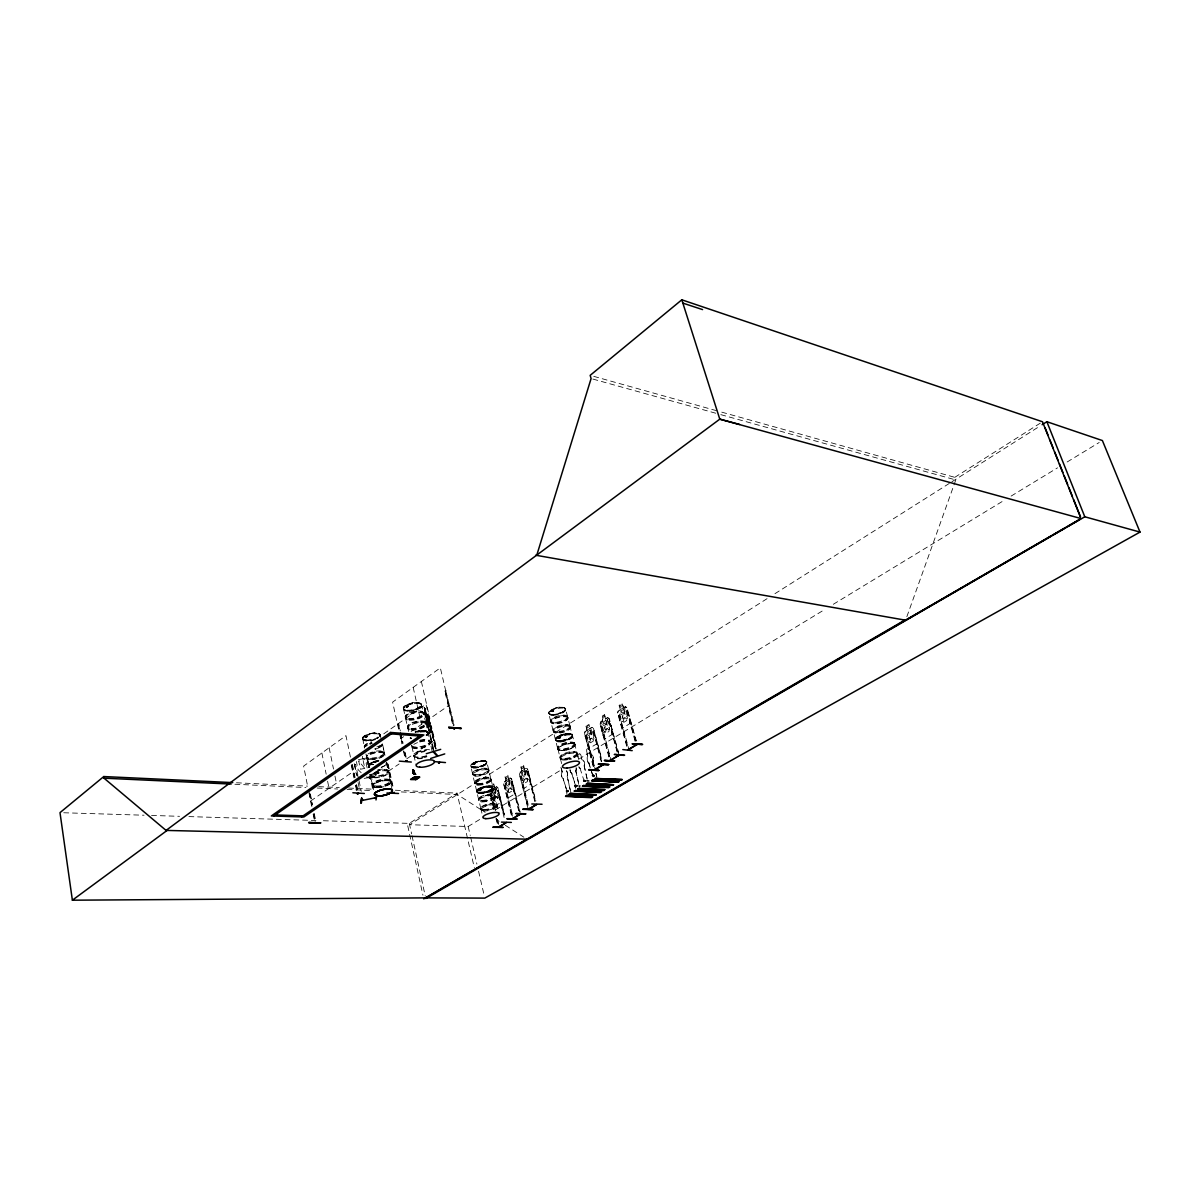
<?xml version="1.0" encoding="UTF-8"?>
<svg xmlns="http://www.w3.org/2000/svg" width="1200" height="1200" viewBox="0 0 1200 1200"><rect width="100%" height="100%" fill="white"/><g stroke="black" fill="none" stroke-linecap="round" stroke-linejoin="round"><path stroke-width="0.75" stroke-dasharray="5 3.75" d="M425.82 722.955L429.855 741.09M412.815 773.145L413.535 769.545L416.055 774.45M577.41 754.14L579.36 761.925M574.92 744.795L574.455 743.31M592.56 775.35L593.49 776.04L592.275 775.56M593.805 775.41L594.525 775.59M577.275 786.135C569.175 785.01 581.265 786.84 576.33 785.49M585.48 781.515L584.52 780.465M585.84 781.245L585.855 780.825M584.31 780.825C584.07 781.905 587.7 780.825 583.755 780.615M362.91 758.715L365.925 758.1L367.89 759.375L369.315 766.05M566.76 790.665L566.91 791.64L568.485 790.62M567.75 791.535C564.795 790.785 570.99 791.73 566.715 790.665M568.335 791.115L566.205 790.98L566.73 791.535M592.47 775.62C593.625 775.74 593.13 774.69 593.25 776.145M593.46 776.16L592.74 775.455L593.7 776.235M593.91 776.25L592.11 775.605L594.36 775.635M370.35 775.455A9.255 3.075 -12.4 0 0 380.79 775.995A9.255 3.075 -12.4 0 0 388.23 770.94L388.455 772.14M553.11 730.5L550.95 722.13M567.06 791.595L568.515 791.67M567.195 790.83L567.24 790.575M568.35 791.43L567.24 790.755L567.96 791.55M575.865 785.685L575.805 786.465L576.54 785.505M575.31 785.61L576.27 785.625L575.79 786.345M584.22 780.465L584.85 781.485M366.405 756.15L365.925 753.96M355.65 764.43L354.36 764.835L355.65 764.43L358.65 778.875M570.075 726.18L567.405 716.43M494.94 796.395A8.46 2.61 -13.6 0 1 481.59 800.94A8.46 2.61 -13.6 0 1 483.87 795.855A8.46 2.61 -13.6 0 1 494.94 796.395L496.965 804.33M491.07 779.7L495.105 795.81M478.635 799.53L475.005 783.975M480.795 808.65L478.665 798.96M577.185 785.94L575.775 785.91M584.16 780.6L584.115 781.41M584.43 781.02L584.7 781.065M584.445 781.47L585.75 780.6M592.905 775.38L593.1 775.245M412.695 773.4C411.495 766.635 415.395 770.715 415.875 774.78M472.545 773.76L470.745 765.9M474.675 782.775L472.53 774.36M558.255 740.775L555.765 740.31M566.265 791.205L568.485 791.28M367.02 762.315L368.31 762.075L367.02 762.315L368.16 767.835M425.955 724.695L426.015 724.26A9.45 3.345 -12.8 0 0 413.19 723.345A9.45 3.345 -12.8 0 0 411.225 729.615A9.45 3.345 -12.8 0 0 425.985 724.395L426 724.26M472.5 774.195L472.545 773.205M557.58 748.11L553.365 731.52M473.91 762.69L470.64 765.225L471.165 766.77M473.085 764.295L474.975 763.74L474.255 764.505M472.95 764.565L473.49 763.92M474.285 764.595L473.43 764.505L474.975 763.74M474.96 764.175L474.285 764.625M474.66 782.505L474.78 783.51M477.24 792.45C474.615 788.34 483.585 786.99 486.045 786.27M476.7 791.91L478.485 789.315L486.135 786.645M382.365 744.345L382.365 744.3A9.195 3.195 -12.2 0 1 374.88 748.695M384.48 754.095L384.495 754.14A9.21 3.165 -12.3 0 1 370.215 759.15A9.21 3.165 -12.3 0 1 371.775 753.285A9.21 3.165 -12.3 0 1 384.465 754.125L384.51 754.005M372.465 784.785L370.335 775.77M480.765 790.425L479.13 790.545L480.405 789.675M366.855 758.31L366.39 756.345M480.075 790.05L481.44 789.81L480.525 789.42M481.365 789.615L479.175 790.38M483.45 765.15L484.215 764.61M484.755 764.685L483.675 764.55L484.395 765.15M430.2 742.98L429.96 741.33M488.835 771.225L488.88 771.105A8.415 2.715 -13.5 0 0 477.825 770.43A8.415 2.715 -13.5 0 0 475.605 775.665A8.415 2.715 -13.5 0 0 488.865 771.09L488.775 769.86M489.585 790.8L490.5 790.02M407.505 726.54L409.32 734.895M490.785 790.245L489.855 790.74L490.245 790.02M550.665 721.26L548.67 712.995M424.44 712.26L424.47 711.09M424.35 712.29L424.395 711.12L433.11 750.18M497.28 805.41L497.07 804.585M567.945 717.54L567.93 717.51A8.835 3.015 -14.5 0 0 554.625 718.215A8.835 3.015 -14.5 0 0 555.51 723.375A8.835 3.015 -14.5 0 0 567.915 717.585L567.765 718.425M495.06 796.77L495.09 795.81M491.055 780.06L490.8 778.575M480.795 808.32L482.82 817.065M577.41 754.035L577.41 753.99A8.91 2.85 -14.5 0 1 564.87 759.57A8.91 2.85 -14.5 0 1 564.045 754.68A8.91 2.85 -14.5 0 1 577.41 753.9L576.84 752.715M585.165 780.525L585.45 781.38M560.01 757.65L560.16 756.9M497.235 806.1L497.235 805.965A8.475 2.565 -13.6 0 0 486.165 805.5A8.475 2.565 -13.6 0 0 483.855 810.51A8.475 2.565 -13.6 0 0 497.235 805.965L499.02 812.97M474.675 782.235L474.66 783.345M372.345 784.77L374.49 794.145M548.505 713.25C550.635 707.865 561.705 705.15 565.695 708.84M558.3 741.09L560.16 741.09A8.715 2.88 -14.5 0 1 559.32 736.125L569.7 734.055L572.19 734.805L572.535 736.515M572.61 735.255L571.74 737.445L568.785 739.305L560.28 741.48M552.51 711.42L551.61 711.09M550.815 720.525L551.175 722.52M552.855 710.7L552.24 711.765M553.11 711.315L553.74 710.79L552.63 710.73M553.23 729.915L553.59 731.88M562.215 712.485L562.425 712.2M562.185 712.26L562.74 712.11M492.99 788.13L489.66 790.65L483.6 792.465L478.23 792.555L476.625 791.52M558.69 737.565L558.165 738.465L559.44 738.21M557.73 747.39L557.55 748.515M560.22 737.925C560.64 736.08 556.68 738.465 558.87 738.39M565.725 708.93L563.52 711.765M568.95 738.66C569.88 737.79 570.03 739.68 569.16 738.3M413.91 755.355L416.13 765.27M417.615 732.105A9.36 3.27 -12.8 0 1 426.81 731.895A9.36 3.27 -12.8 0 1 426.225 735.72C432.42 730.935 420.705 729.15 417.45 731.355M428.04 733.26L426.195 735.3A9.315 3.255 -12.8 0 0 426 731.28A9.315 3.255 -12.8 0 0 415.23 732.42M384.465 754.185L384.42 753.12M403.215 707.925L405.03 705.765L411.09 703.2M403.26 707.895C404.34 712.86 412.74 709.995 416.115 709.245M576.72 785.955L575.715 785.4M363.255 739.755L362.985 737.01L369.915 733.59M418.905 707.28L417.93 708.06L419.295 707.625M493.875 809.265L489.81 792.465L490.56 790.635M511.35 815.205L503.67 783.855C503.97 780.705 508.305 780.87 505.035 776.805L507.81 775.14L508.725 779.295L510.285 779.79L512.1 787.23L511.545 791.25L509.025 792.795L506.91 790.425L505.11 783L506.115 780.855M527.715 807.6L519.39 774.09L521.865 770.97L520.845 773.22L522.705 780.705L524.865 783.075L527.415 781.515L528 777.45L526.125 769.95L524.43 769.455M377.22 737.925L377.64 737.16L377.745 737.925M593.175 766.38L584.49 733.65L585.03 731.595L587.145 730.365L585.945 726.24L588.99 724.41L590.025 728.73M587.52 744.72L584.595 733.65L585.135 731.61L591.99 727.35L593.34 728.265M608.895 756.96L600.015 724.005C600.285 720.63 605.145 720.87 601.485 716.535L604.59 714.675L605.64 719.01L607.41 719.46L609.51 727.23L608.91 731.49L606.09 733.215L603.69 730.815L601.605 723.06L602.73 720.75L601.485 716.535M603 735.15L600.12 724.005L600.75 722.055M626.73 746.28L617.61 713.07L618.18 710.985L620.355 709.695L619.245 712.095L621.39 719.91L623.835 722.325L626.7 720.57L627.315 716.25L625.17 708.435L623.25 707.985M577.065 785.88L576.27 785.835L577.17 785.475M585.015 780.93L585.885 780.96M558.165 738.09L559.08 737.655M906.855 616.695L955.77 479.955L954.795 477.33L720.135 411.705M433.455 750.585L424.215 707.595L427.38 715.965L429.51 727.215L426.78 721.5M583.935 780.84L585.06 780.705M365.7 736.35L364.92 736.92M583.275 780.825L585.705 780.855M492.21 789.51L491.205 791.64L492.975 799.02L495.06 801.375L497.52 799.86L498.09 795.87L496.305 788.475L494.67 787.98L493.71 784.035M572.415 736.185L568.695 738.945L560.19 741.105A8.715 2.88 -14.5 0 1 559.335 736.185A8.715 2.88 -14.5 0 1 572.415 735.435A8.715 2.88 -14.5 0 1 560.175 741.06M362.445 738.045L364.095 736.08M364.845 737.055L366.63 736.44M365.31 737.145L367.005 736.545L366.135 736.245M366.51 737.235L367.02 736.32L366.705 737.16M377.145 737.46L377.7 737.19M376.92 737.91L377.745 737.79M593.535 776.085L594.66 775.44M593.235 776.265L593.775 775.32M368.895 764.94L368.355 765.9L370.05 763.995M370.875 764.82L372.915 764.145M372.165 764.73L372.81 764.19M406.125 706.65L407.355 705.96M408.33 706.575L406.95 707.16M408.54 706.56L406.62 707.37M417.96 707.685L418.5 707.16M419.205 707.37L418.395 707.19M417.975 707.895L418.2 707.43M473.385 764.01L474.51 763.875M484.305 764.55L483.945 764.925M479.055 790.335L479.925 789.555M489.975 790.125L490.845 790.44M489.645 790.665L490.605 790.515M552.135 711.6L551.175 711.57L553.29 710.685M553.785 711.03L552.75 711.465M558.63 737.925L559.245 737.34M558.735 738.36L559.785 737.505M569.16 738.855L570.225 738.645M492.33 789L491.205 789.825M421.05 706.35L413.82 709.905M403.86 706.845L405.045 705.795M365.205 736.695L366.225 736.89M366.915 736.905L366.96 736.98M419.82 707.37C425.925 702.63 414.12 701.31 411.09 703.245M593.19 775.23L594.27 775.23L593.985 775.995M485.13 764.565L486.975 762.03L485.34 760.83L475.785 761.895M557.55 737.13L555.36 739.95L558.405 741.435M559.155 738.555L560.715 737.835L559.845 737.28M383.76 733.845L426 704.205L436.185 749.01M452.505 723.87L444.81 691.11L445.665 690.51L454.2 725.145M398.745 723.78L397.53 724.305L398.745 723.78L400.32 730.905M444.81 691.11L446.085 690.555M310.575 801.06L353.445 771.42M400.725 738.735L403.71 736.665M411.135 731.535L449.13 705.27M431.4 726.06L430.2 726.57L431.4 726.06L436.635 748.845M369.795 778.38L370.65 778.68L367.995 777.255L369.96 779.145M372.66 776.43L373.47 776.76L369.225 777.81L369.06 777.045L372.66 776.43L372.825 777.195M373.74 774.24L373.575 773.475L376.215 774.9L370.635 774.78M378.24 772.635L379.065 772.965L374.79 774.03L374.625 773.25L378.24 772.635L378.405 773.415M388.41 771.225L399.105 763.98M406.755 758.82L434.265 740.235M954.795 477.33L1040.925 422.745M323.37 820.74L409.305 823.38L457.05 793.14L474.315 867.66M767.055 598.68L409.605 824.73L468.15 826.5L480.975 818.7M774.96 593.67L950.34 482.76M951.915 481.755L1040.535 425.715M490.305 790.545L492.09 789.42L491.145 785.49L493.77 783.84L494.775 787.98M521.985 771.045L520.77 766.965L523.605 765.27C523.41 771.405 525.03 767.31 527.685 768.99L530.37 779.79L530.43 784.38L523.98 788.325L522.135 784.755L524.025 788.145M494.835 787.8L496.425 786.72L497.805 787.545L504.39 815.25M510.42 778.02C513.84 780.345 509.19 776.34 508.785 779.115M591.99 727.35L590.085 728.535M605.7 718.815L607.65 717.6L600.645 722.055M636.015 740.91L626.79 707.355C620.58 709.08 625.065 700.38 619.11 705.51L620.355 709.695L619.245 705.585M490.365 790.65L496.53 786.735M504.255 782.01L510.525 778.035M519.975 772.23L526.365 768.18L527.61 769.095M625.41 706.56L618.285 710.985L617.61 713.07M491.505 794.46L490.44 794.895L491.505 794.46L495.375 810.63M504.09 817.5L497.58 790.47L498.3 790.02L504.735 815.265M505.395 785.85L504.315 786.3L505.395 785.85L513.315 818.4M518.685 810.81L511.575 781.8L512.325 781.335L520.215 812.19M521.145 776.1L520.05 776.55L521.145 776.1L529.245 808.875M534.78 801.39L527.445 771.975L528.21 771.495L535.875 800.94M586.35 735.72L585.195 736.185L586.35 735.72L595.275 769.47M601.26 761.535L593.19 731.25L594 730.74L601.47 757.5M601.905 726.09L600.735 726.57L601.905 726.09L611.04 760.065M617.115 752.025L608.865 721.53L609.69 721.02L618.795 753.345M619.545 715.17L618.36 715.65L619.545 715.17L628.905 749.4M635.16 741.42L626.655 710.52L627.495 709.995L636.36 740.94M497.58 790.47L498.645 790.035M511.575 781.8L512.67 781.365M527.445 771.975L528.54 771.525M593.19 731.25L594.345 730.77M608.865 721.53L610.035 721.05M626.655 710.52L627.84 710.025M494.1 806.52L492.345 803.07L494.1 806.52L500.43 802.725L500.265 798.195L500.43 802.725M508.17 797.985L506.355 794.445L508.065 797.985L514.485 794.13L511.635 778.95L519.87 812.175M596.475 744.03L596.28 739.26L596.475 744.03L589.41 748.275L587.505 744.63M630.105 723.48L629.895 718.635L630.105 723.48L622.875 727.905L620.79 724.305M495.375 809.925L561.045 769.965M578.67 759.24L825.315 609.15M833.325 604.275L1004.7 499.995M1011.105 496.095L1057.545 467.835M1067.16 461.985L1099.2 442.5M567.06 794.4L566.145 790.77L567.45 789.99M575.43 788.04L574.8 785.625L576.135 784.83M577.8 786.03L580.83 785.97M406.485 706.455L406.065 707.13M366.855 736.62L366.015 736.74M377.16 738.315L378.765 737.415A9.075 3.195 -12.2 0 1 377.13 738.315M371.565 762.66L368.295 765.45L369.21 767.535M369.255 767.19A9.12 3.09 -12.3 0 1 370.095 763.875L375.915 761.535M371.475 764.61L371.88 764.19M563.55 711.795L553.41 714.84M471.18 766.815L477.585 767.19L485.16 764.58M557.52 737.1L559.245 736.23M477.255 792.51C481.185 793.83 494.37 792.45 492.51 786.66M371.58 762.63L378.18 760.65A9.12 3.09 -12.3 0 0 370.02 763.53A9.12 3.09 -12.3 0 0 369.18 766.845M371.67 763.02L373.665 762.21M552.12 710.595L551.445 711.57M473.91 762.645L475.785 761.94A8.235 2.7 -13.5 0 1 486.675 762.63A8.235 2.7 -13.5 0 1 473.685 767.115A8.265 2.7 -13.5 0 1 475.845 761.895A8.265 2.7 -13.5 0 1 486.69 762.6A8.265 2.7 -13.5 0 1 473.67 767.1A8.235 2.7 -13.5 0 1 475.845 761.925M481.74 766.14L483.585 765.39M487.86 791.745L489.72 791.01M424.86 711.915L431.325 731.91M425.25 712.08L424.275 707.58L427.395 715.965M424.2 711.165L428.22 716.685L435.69 749.16M427.44 714.6L428.07 716.73L424.365 711.315M428.22 716.67L435.42 749.34M406.905 706.02L405.9 707.055M406.575 706.395L407.13 705.975M407.01 706.485L406.275 707.01L407.04 707.145M366.39 737.46L367.29 736.44M431.55 732.555C428.055 731.355 425.01 716.04 428.355 729.39L431.625 732.75L430.935 728.64M427.155 724.29L428.46 729.36L424.14 712.215M425.55 714.81L433.605 750.03M429.015 718.86L435.84 748.62M417.45 731.34L415.125 732.045A9.36 3.27 -12.8 0 1 425.955 730.905L426.075 730.935A9.36 3.27 -12.8 0 1 426.06 734.97M375.93 761.565L378.27 761.055A9.12 3.09 -12.3 0 0 370.095 763.875M371.865 764.145L373.485 764.55L372.42 764.58M565.59 733.89C562.68 734.73 553.665 736.005 555.855 740.655M552.315 710.49L553.26 710.505M562.35 711.84L563.025 711.855M369.915 733.635L374.535 732.885M364.815 768.405L360.45 769.23L358.725 761.1L363.09 760.275L364.815 768.405L358.725 761.085M358.425 759.645L365.895 758.25L367.755 759.465L369.165 766.095M373.305 775.98L368.745 776.775L368.91 777.555L373.47 776.76M378.9 772.2L374.325 772.995L374.49 773.76L379.065 772.965M369.735 774.615L373.425 773.985M364.185 778.395L367.86 777.765L367.695 777M486.045 786.3L492.525 786.645M486.135 786.675L492.6 787.005M480.135 790.32L479.325 790.425M474.21 763.665L474.705 763.875M565.59 733.905L571.065 733.92L572.685 735.555M559.2 738.255L558.645 738.315M366.075 737.34L364.86 737.175M407.205 706.23L408 706.665M488.19 786.435L490.005 786.405M368.37 740.52L362.58 739.035A9.075 3.195 -12.2 0 1 372.33 733.455A9.075 3.195 -12.2 0 1 379.785 736.44L379.65 733.71L374.55 732.915M366.3 740.535L375.18 739.17A9.075 3.195 -12.2 0 1 362.7 739.05M558.405 741.48L560.265 741.45A8.76 2.895 -14.5 0 0 572.565 735.78A8.76 2.895 -14.5 0 0 559.395 736.485A8.76 2.895 -14.5 0 0 560.235 741.435M551.535 714.81L553.38 714.81A8.715 3.015 -14.5 0 0 565.59 709.065A8.715 3.015 -14.5 0 0 552.465 709.65A8.715 3.015 -14.5 0 0 553.365 714.795M63.735 812.76L144.06 815.22M151.53 815.445L179.55 816.315M188.88 816.6L315.9 820.5M236.49 782.775L307.515 786.12M318.735 786.645L339.285 787.605M348.63 788.04L374.805 789.27M395.37 790.23L457.05 793.14M234.9 784.245L305.94 787.53M317.16 788.04L337.725 789M347.07 789.42L371.37 790.545M401.28 791.925L457.365 794.52L485.205 812.385M491.145 785.49L492.315 789.51M530.43 784.38L530.37 779.79M503.67 783.855L511.695 815.22M574.8 785.625L575.67 788.055M583.425 780.645L584.535 779.835M583.335 781.05L585.78 781.185M505.035 776.805L506.235 780.855M566.34 770.85A4.455 3.045 -86.6 0 1 567.15 776.085L570.855 792.345M519.39 774.09L528.045 807.51M560.91 767.31L562.05 771.72A4.455 3.045 -86.6 0 0 563.115 778.53L567.465 792.33M569.94 769.815A4.47 3.075 -86.5 0 0 571.725 773.34L576.12 787.185M592.275 775.395L593.625 774.585L594.03 777.015M592.185 775.8L594.33 775.92M576.075 768.57A4.47 3.075 -86.5 0 1 575.805 770.865L579.555 787.2M527.58 768.99L535.53 800.925M562.05 771.72L562.245 771.735A4.455 3.045 -86.6 0 0 563.31 778.53M578.82 766.92A4.5 3.105 -86.3 0 0 580.05 768.315L580.26 768.33A4.5 3.105 -86.3 0 1 579.015 766.935M523.605 765.27L524.535 769.47M584.385 765.84A4.5 3.105 -86.3 0 0 582.075 759.705L580.905 755.25A2.25 1.545 -86.1 0 0 578.91 754.08A2.25 1.545 -86.1 0 0 577.995 757.02L577.8 757.005A2.25 1.545 -86.1 0 1 578.715 754.065A2.25 1.545 -86.1 0 1 580.71 755.235L581.865 759.69A4.5 3.105 -86.3 0 1 584.175 765.825L587.97 782.22M589.035 763.035A4.515 3.135 -86.2 0 1 587.925 756.15L586.755 751.68A2.25 1.56 -85.9 0 1 587.67 748.725A2.25 1.56 -85.9 0 1 589.695 749.895L589.485 749.88A2.25 1.56 -85.9 0 0 587.475 748.71A2.25 1.56 -85.9 0 0 586.545 751.665L587.73 756.135A4.515 3.135 -86.2 0 0 588.84 763.02L593.34 776.97M589.485 749.88L590.67 754.35A4.515 3.135 -86.2 0 1 593.01 760.5L594.42 766.005M590.67 754.35L590.865 754.365A4.515 3.135 -86.2 0 1 593.205 760.515M585.945 726.24L587.28 730.44L586.065 732.72L588.105 740.415L590.445 742.815L593.205 741.12L593.805 736.905L591.75 729.18L589.92 728.715M612.135 729.615L608.91 718.515L607.53 717.765M593.43 728.145L601.605 759.27M626.79 707.355L625.29 706.71M480.69 789.42L481.485 789.735M551.535 714.78L548.535 713.235M592.89 379.065L719.025 414.135M720.825 414.645L955.77 479.955M593.775 376.365L718.32 411.195M410.295 737.76L411.54 738.27M607.545 717.6L609.105 718.41L618.45 753.33M369.225 777.81L370.65 778.68M366.405 776.88L367.86 777.765M369.06 777.045L370.485 777.915M374.625 773.25L376.05 774.135M374.79 774.03L376.215 774.9M496.035 819.33L499.125 821.31M505.305 825.285L523.86 837.18M496.425 786.885L497.73 787.65M368.4 766.5L369.12 767.145M361.185 772.725L358.11 769.68L356.385 761.535M425.325 709.74L424.53 708.84L425.355 709.74M425.565 713.82L426.765 715.23L428.685 723.615L425.505 713.835L433.56 748.665M424.2 707.835L425.385 709.245M576.885 752.73L576.93 752.805A8.76 2.805 -14.5 0 1 564.66 758.49A8.76 2.805 -14.5 0 1 563.85 753.66A8.76 2.805 -14.5 0 1 577.005 752.88L574.965 744.99A8.775 2.85 -14.5 0 1 562.62 750.615A8.775 2.85 -14.5 0 1 561.78 745.725A8.775 2.85 -14.5 0 1 574.965 744.99L574.935 744.99A8.745 2.85 -14.5 0 1 562.62 750.6A8.745 2.85 -14.5 0 1 561.795 745.725A8.745 2.85 -14.5 0 1 574.935 744.99M411.645 745.47L412.035 747.075M425.76 722.865L423.66 714A9.435 3.405 -12.7 0 0 410.82 712.815A9.435 3.405 -12.7 0 0 408.87 719.16A9.435 3.405 -12.7 0 0 423.585 713.925L423.645 713.895M557.835 748.935L557.64 748.665M560.4 758.715L560.025 758.055M488.73 769.77L486.735 761.895M569.7 725.58L574.695 743.745M620.775 724.2L622.905 727.71M358.71 777.75L356.34 773.67L354.405 763.65M603.09 735.06L605.145 738.735L612.225 734.4L612.03 729.6L612.015 734.295M567.675 716.895L565.455 708.78A8.655 3 -14.5 0 0 552.405 709.365A8.655 3 -14.5 0 0 553.305 714.48A8.655 3 -14.5 0 0 565.455 708.78M411.945 746.895L413.985 755.7M594.315 775.575L593.745 775.95M405.66 718.56L405.3 716.31M413.535 769.545L415.77 774.225M384.42 752.985L382.395 744.255A9.075 3.15 -12.2 0 1 374.985 749.22A9.06 3.15 -12.2 0 0 382.26 744.15M428.145 732.735L424.41 731.07L417.54 731.79A9.345 3.27 -12.8 0 1 426.72 731.595A9.345 3.27 -12.8 0 1 426.15 735.42M413.385 769.53L415.11 774.15M490.755 778.5L488.895 770.535A8.4 2.715 -13.5 0 0 477.72 769.965A8.4 2.715 -13.5 0 0 475.485 775.2A8.4 2.715 -13.5 0 0 488.745 770.64L488.925 770.91M413.43 769.755L414.975 774.24M364.365 747.735L364.32 746.175L364.485 748.02A9.195 3.195 -12.2 0 1 367.62 744.345M557.925 749.175L560.04 757.41M426.84 721.485L429.51 727.215L429.315 724.35M588.84 763.02L593.145 776.97M580.05 768.315L584.505 782.22M571.725 773.34L575.925 787.185M405.645 718.56L407.535 726.96M563.115 778.53L567.255 792.315M627 710.55L635.46 741.27M622.095 703.815L623.355 708M619.2 715.125L628.065 747.57M618.705 715.68L627.075 746.295M609.21 721.56L617.46 752.055M604.41 714.855L605.535 719.01M601.56 726.06L610.215 758.25M601.08 726.6L609.24 756.99M593.535 731.28L601.605 761.565M586.005 735.69L594 765.885M585.54 736.215L593.52 766.41M560.4 758.76L561.945 764.715M561.495 768.795L562.245 771.735M527.79 771.99L535.11 801.405M520.8 776.085L528.045 805.41M511.92 781.815L519.03 810.825M505.05 785.835L512.535 816.57M497.91 790.485L504 815.715M497.52 819.6L499.245 826.785M491.16 794.445L495.03 810.615M497.175 819.6L498.045 823.185M490.005 792.465L494.22 809.28M496.365 818.25L498.09 825.435M496.02 818.235L497.745 825.42M453.78 725.115L440.34 667.86L392.61 702.15L399.105 731.415M445.23 691.14L453.345 725.73M468.15 826.5L470.235 835.44M470.655 837.24L476.895 864.09M478.56 871.26L484.395 896.325M421.365 681.495L429.885 718.575M421.38 704.19L423.69 714.15M432.105 751.095L430.185 742.53M413.16 687.39L421.56 724.335M413.175 769.545L414.24 774.27M403.47 708.66L405.33 717.09M400.725 732.69L403.095 743.37M405.06 752.265L406.65 759.39M596.04 773.31L596.85 776.955M593.01 760.5L594.225 765.99M595.83 773.295L596.64 776.955M398.325 723.75L399.915 730.875M400.305 732.645L402.675 743.34M404.655 752.235L406.23 759.36M397.95 724.335L399.135 729.675M400.71 736.8L402.285 743.91M403.86 751.035L405.45 758.145M399.51 733.245L401.865 743.88M403.455 751.005L405.03 758.115M584.175 765.825L587.775 782.205M413.22 769.83L414.915 777.555M409.305 823.38L411.615 833.88M412.005 835.71L425.265 896.07M407.73 825.75L422.94 895.215M575.805 770.865L579.36 787.185M388.11 764.055L393.225 787.515M387.72 764.025L392.82 787.5M386.97 762.765L392.46 788.025M382.665 744.78L384.96 755.355M386.565 762.735L392.055 787.995M380.13 734.385L381.51 740.685M386.28 762.525L388.275 770.985A9.255 3.075 -12.4 0 0 377.805 770.37M392.16 789.705L388.395 772.665M567.15 776.085L570.66 792.345M375.36 774.6L375.525 775.365M370.965 774.54L374.37 790.74M362.7 738.75L364.41 747M366.825 758.31L368.805 767.4A9.06 3.06 -12.3 0 1 376.11 762.405M369.675 774.78L373.08 790.98M367.155 767.97L365.415 759.84L362.775 758.835L361.98 754.38M359.025 780.66L361.275 791.355M354.24 763.62L356.61 775.545M358.11 782.505L359.595 789.825M352.44 764.67L355.125 777.48M356.655 784.8L357.795 790.29M350.445 757.125L345.96 735.675L303.63 766.095L307.455 785.325M351.945 764.265L354.705 777.45M356.235 784.77L357.39 790.26M351.69 765.195L353.985 776.16M355.89 785.31L357.045 790.8M351.27 765.165L353.955 777.975M355.485 785.28L356.625 790.77M329.145 747.765L333.51 769.02M334.965 776.1L336.42 783.195M321.87 752.985L326.175 774.165M327.6 781.23L329.04 788.295M310.38 793.965L312.51 804.705M314.28 813.645L315.705 820.815M309.96 793.935L312.105 804.69M313.875 813.63L315.3 820.8M309.315 792.66L312.15 806.97M313.575 814.14L314.985 821.295M308.895 792.645L311.745 806.955M313.155 814.125L314.58 821.28M430.785 728.685L431.46 732.795M411.735 745.74L411.72 745.59A9.345 3.225 -12.8 0 0 422.07 746.25A9.345 3.225 -12.8 0 0 429.795 740.985A9.345 3.225 -12.8 0 0 419.46 740.25M368.475 766.8L368.34 765.945M413.01 769.845L413.49 774.57L412.965 769.62M412.86 769.83L412.89 773.565M411.69 738.24A9.315 3.255 -12.8 0 1 410.475 737.73M415.11 731.85A9.285 3.255 -12.8 0 1 425.85 730.725A9.285 3.255 -12.8 0 1 425.955 734.745M422.31 758.49A9.39 3.18 -12.9 0 1 414.3 756.48A9.39 3.18 -12.9 0 1 424.545 751.605M426.915 756.765A9.525 3.225 -12.9 0 1 424.59 757.47M422.175 757.95A9.525 3.225 -12.9 0 1 414.27 755.445A9.525 3.225 -12.9 0 1 426.795 750.705M426.21 732.21A9.285 3.24 -12.8 0 1 426.285 736.23M410.7 738.645A9.285 3.24 -12.8 0 1 410.04 737.94M420.135 732.165A9.285 3.24 -12.8 0 1 424.515 731.94M419.7 741.315A9.495 3.27 -12.8 0 1 430.275 742.32A9.495 3.27 -12.8 0 1 420.72 747.75A9.495 3.27 -12.8 0 1 411.78 745.815M426.615 755.625A9.39 3.18 -12.9 0 1 414.915 756.51A9.39 3.18 -12.9 0 1 418.05 751.62A9.39 3.18 -12.9 0 1 430.29 749.895M419.85 741.945A9.345 3.21 -12.8 0 1 430.275 743.22A9.345 3.21 -12.8 0 1 419.265 748.53A9.345 3.21 -12.8 0 1 412.635 745.425M413.805 744.435A9.345 3.21 -12.8 0 1 417.54 742.635M426.795 756.24A9.525 3.225 -12.9 0 1 413.865 755.835A9.525 3.225 -12.9 0 1 426.675 750.18M419.58 740.79A9.495 3.27 -12.8 0 1 430.155 741.795L430.215 741.735A9.495 3.27 -12.8 0 1 420.6 747.24A9.495 3.27 -12.8 0 1 411.66 745.29M378.6 737.1A9.015 3.18 -12.2 0 1 363.705 739.605A9.015 3.18 -12.2 0 1 370.725 733.455A9.015 3.18 -12.2 0 1 379.68 736.14M375.255 739.635A9 3.18 -12.2 0 1 362.88 739.545A9 3.18 -12.2 0 1 372.435 733.995A9 3.18 -12.2 0 1 379.83 736.965M369.165 766.62A9.09 3.075 -12.3 0 1 370.74 762.855A9.09 3.075 -12.3 0 1 380.4 760.2M367.995 754.005A9.075 3.12 -12.3 0 1 382.98 751.41A9.075 3.12 -12.3 0 1 375.99 757.485A9.075 3.12 -12.3 0 1 366.915 754.95M369.63 743.505A9.195 3.195 -12.2 0 1 371.88 742.83M382.245 743.895A9.195 3.21 -12.2 0 1 377.01 747.525M364.395 747.51A9.195 3.21 -12.2 0 1 371.775 742.32M380.37 745.2A9.045 3.15 -12.2 0 1 376.83 746.925M364.425 746.91A9.045 3.15 -12.2 0 1 371.685 741.795M369.33 767.565A9.12 3.075 -12.3 0 1 370.17 764.265A9.12 3.075 -12.3 0 1 378.33 761.385M375.645 771.57A9.255 3.075 -12.4 0 1 388.335 771.45A9.255 3.075 -12.4 0 1 378.54 777A9.255 3.075 -12.4 0 1 370.905 774.255M373.845 772.98A9.105 3.03 -12.4 0 1 388.155 771.825A9.105 3.03 -12.4 0 1 377.91 777.63A9.105 3.03 -12.4 0 1 372.255 773.895M377.715 769.845A9.105 3.03 -12.3 0 1 387.96 770.4L388.005 770.52A9.105 3.03 -12.3 0 1 380.655 775.395A9.105 3.03 -12.3 0 1 370.365 774.84M378.51 787.635A9.15 3 -12.4 0 1 375.375 783.21A9.15 3 -12.4 0 1 390.105 781.5A9.15 3 -12.4 0 1 380.775 787.38M368.805 767.4A9.075 3.06 -12.3 0 1 373.875 763.05M576.105 767.46A4.47 3.075 -86.5 0 1 576.015 770.88M571.92 773.34A4.47 3.075 -86.5 0 1 570.15 769.83M570.795 758.985A2.235 1.53 -86.2 0 1 571.185 758.985L571.395 759A2.235 1.53 -86.2 0 0 570.99 759M566.535 770.865A4.455 3.045 -86.6 0 1 567.36 776.1M560.19 741.12A8.715 2.88 -14.5 0 0 572.445 735.495A8.715 2.88 -14.5 0 0 559.335 736.185M567.21 759.825A8.775 2.805 -14.5 0 1 562.065 756.465A8.775 2.805 -14.5 0 1 576.405 753.495A8.775 2.805 -14.5 0 1 569.43 759.375M487.95 810.69A8.34 2.535 -13.6 0 1 482.475 807.87A8.34 2.535 -13.6 0 1 496.185 804.99A8.34 2.535 -13.6 0 1 490.05 810.255M479.625 792.54L479.655 792.465A8.34 2.61 -13.6 0 1 481.875 787.32A8.34 2.61 -13.6 0 1 492.795 787.89A8.34 2.61 -13.6 0 1 479.64 792.39L479.655 792.465M624.975 708.825L624.285 714.69C629.82 717.285 627.06 721.8 623.925 715.965C624.54 723 620.355 724.08 623.01 715.455C617.67 713.16 620.55 708.42 623.355 714.135L623.925 709.335L624.975 708.825M591.585 729.555L590.91 735.33C596.28 737.925 593.475 742.335 590.55 736.575C591.06 743.595 587.13 744.405 589.68 736.05C584.535 733.755 587.325 729.12 590.01 734.76L590.565 730.05L591.585 729.555M607.23 719.835L606.555 725.655C611.955 728.25 609.255 732.72 606.18 726.915C606.63 734.085 602.76 734.76 605.295 726.39C600.06 724.11 602.895 719.415 605.64 725.085L606.195 720.345L607.23 719.835M496.17 788.82L495.525 794.265L498.405 797.88L497.49 798.285L495.195 795.435L493.845 800.7L494.43 794.91L491.7 791.415L492.495 790.965L494.73 793.695L496.17 788.82M510.135 780.135L509.505 785.625L512.43 789.255L511.59 789.75L509.175 786.81L507.795 792.12L508.38 786.285C503.745 783.96 506.28 779.58 508.695 785.055L509.22 780.57L510.135 780.135M525.975 770.295L525.33 775.845L528.33 779.49L527.46 780L525 777.045L523.59 782.4L524.19 776.52C519.465 774.195 522.045 769.77 524.505 775.275L525.045 770.745L525.975 770.295M423.72 714.315L423.75 714.36A9.435 3.39 -12.7 0 0 410.94 713.325A9.435 3.39 -12.7 0 0 408.99 719.67A9.435 3.39 -12.7 0 0 423.705 714.435M390.57 782.01L390.57 782.055A9.27 3.03 -12.4 0 0 377.82 781.47A9.27 3.03 -12.4 0 0 376.185 787.14A9.27 3.03 -12.4 0 0 390.555 782.145M574.95 744.315L574.965 744.36A8.895 2.895 -14.5 0 0 561.585 745.155A8.895 2.895 -14.5 0 0 562.425 750.12A8.895 2.895 -14.5 0 0 574.935 744.405M570.39 726.87L570.375 726.915A8.85 2.97 -14.5 0 0 557.055 727.635A8.85 2.97 -14.5 0 0 557.925 732.72A8.85 2.97 -14.5 0 0 570.375 726.96M491.01 780.18L491.01 780.24A8.43 2.67 -13.6 0 1 477.735 784.665A8.43 2.67 -13.6 0 1 479.985 779.475A8.43 2.67 -13.6 0 1 491.025 780.105L491.01 780.15M495.045 796.905L495.045 796.95A8.46 2.61 -13.6 0 1 481.695 801.405A8.46 2.61 -13.6 0 1 483.99 796.335A8.46 2.61 -13.6 0 1 495.045 796.86L495.045 796.86M427.08 715.245L427.335 718.59C422.385 700.395 429.495 734.355 427.77 720.57L429.87 726.225L427.125 715.275M386.475 763.26L385.89 764.205A9.12 3.075 -12.3 0 0 386.355 763.29M493.44 784.965L491.865 785.94L492.18 787.26L493.755 786.27L493.44 784.965M507.36 776.265L505.755 777.27L506.085 778.59L507.69 777.585L507.36 776.265M523.14 766.41L521.505 767.43L521.835 768.765L523.47 767.745L523.14 766.41M588.51 725.595L586.74 726.69L587.115 728.07L588.87 726.975L588.51 725.595M604.095 715.86L602.31 716.985L602.67 718.365L604.47 717.24L604.095 715.86M621.78 704.82L619.95 705.96L620.325 707.355L622.17 706.215L621.78 704.82M494.985 789.285L492.525 790.815L494.295 798.195L496.755 796.68L494.985 789.285M508.95 780.615L506.445 782.175L508.26 789.6L510.765 788.055L508.95 780.615M524.76 770.79L522.21 772.38L524.07 779.865L526.62 778.29L524.76 770.79M590.28 730.095L587.535 731.805L589.575 739.515L592.335 737.805L590.28 730.095M605.91 720.39L603.105 722.13L605.19 729.885L608.01 728.16L605.91 720.39M623.625 709.38L620.775 711.15L622.92 718.965L625.785 717.21L623.625 709.38M586.575 780.84L589.245 780.99L586.575 780.84M425.535 709.11L424.215 707.595L425.4 709.155M479.835 793.11L479.805 793.11A8.34 2.61 -13.6 0 1 482.04 787.995A8.34 2.61 -13.6 0 1 492.96 788.565A8.34 2.61 -13.6 0 1 479.79 793.065M572.235 734.835L572.19 734.805A8.7 2.88 -14.5 0 0 559.2 735.585A8.7 2.88 -14.5 0 0 560.04 740.52A8.7 2.88 -14.5 0 0 572.265 734.895L572.265 734.865M431.61 732.735L428.385 729.255L431.625 732.75M428.655 723.615L427.44 722.235L428.685 723.615M425.655 711.24L424.875 710.34L425.685 711.24M574.89 744.015L574.86 743.985A8.895 2.895 -14.5 0 0 561.45 744.66A8.895 2.895 -14.5 0 0 562.29 749.625A8.895 2.895 -14.5 0 0 574.8 743.925L574.92 744.06M567.57 716.685L567.54 716.64A8.7 2.97 -14.5 0 0 554.43 717.21A8.7 2.97 -14.5 0 0 555.315 722.295A8.7 2.97 -14.5 0 0 567.525 716.595L567.555 716.64M570.015 726.045L569.985 726.015A8.715 2.925 -14.5 0 0 556.86 726.615A8.715 2.925 -14.5 0 0 557.73 731.625A8.715 2.925 -14.5 0 0 569.97 725.97L570 726M574.545 743.445L574.53 743.4A8.745 2.85 -14.5 0 0 561.39 744.135A8.745 2.85 -14.5 0 0 562.215 749.025A8.745 2.85 -14.5 0 0 574.53 743.4M570.39 727.53L570.375 727.485A8.715 2.925 -14.5 0 0 557.265 728.205A8.715 2.925 -14.5 0 0 558.135 733.2A8.715 2.925 -14.5 0 0 570.375 727.545L570.39 727.485M567.945 718.155L567.915 718.125A8.7 2.955 -14.5 0 0 554.835 718.785A8.7 2.955 -14.5 0 0 555.72 723.855A8.7 2.955 -14.5 0 0 567.93 718.17L567.93 718.11M411.435 730.14A9.315 3.3 -12.8 0 0 425.97 724.995A9.315 3.3 -12.8 0 0 413.385 723.96A9.315 3.3 -12.8 0 0 411.435 730.14M406.98 710.22A9.24 3.375 -12.7 0 0 421.395 705.075A9.24 3.375 -12.7 0 0 408.87 703.92A9.24 3.375 -12.7 0 0 406.98 710.22M407.175 711.045A9.225 3.36 -12.7 0 0 421.575 705.915A9.225 3.36 -12.7 0 0 409.065 704.775A9.225 3.36 -12.7 0 0 407.175 711.045A9.255 3.375 -12.7 0 0 421.59 705.93A9.255 3.375 -12.7 0 0 409.065 704.775A9.255 3.375 -12.7 0 0 407.175 711.075M407.025 710.55A9.3 3.39 -12.7 0 0 421.53 705.375A9.3 3.39 -12.7 0 0 408.915 704.22A9.3 3.39 -12.7 0 0 407.025 710.55M411.06 728.46A9.3 3.3 -12.8 0 0 425.595 723.33A9.3 3.3 -12.8 0 0 412.995 722.28A9.3 3.3 -12.8 0 0 411.06 728.46M409.2 720.18A9.285 3.345 -12.7 0 0 423.69 715.035A9.285 3.345 -12.7 0 0 411.12 713.94A9.285 3.345 -12.7 0 0 409.2 720.18M411.105 729.105A9.45 3.36 -12.8 0 0 425.865 723.885A9.45 3.36 -12.8 0 0 413.07 722.82A9.45 3.36 -12.8 0 0 411.105 729.105M408.84 718.53A9.285 3.345 -12.7 0 0 423.315 713.37A9.285 3.345 -12.7 0 0 410.745 712.275A9.285 3.345 -12.7 0 0 408.84 718.53M370.41 759.66A9.075 3.105 -12.3 0 0 384.45 754.725A9.075 3.105 -12.3 0 0 371.955 753.9A9.075 3.105 -12.3 0 0 370.41 759.66M370.095 758.64A9.21 3.165 -12.3 0 0 384.36 753.63A9.21 3.165 -12.3 0 0 371.67 752.79A9.21 3.165 -12.3 0 0 370.095 758.64M367.845 744.93A9.06 3.15 -12.2 0 0 365.175 746.805A9.075 3.15 -12.2 0 1 367.83 744.93M372.03 743.445A9.06 3.15 -12.2 0 0 369.81 744.105A9.075 3.15 -12.2 0 1 372.03 743.43M376.395 787.65A9.135 2.985 -12.4 0 0 390.54 782.745A9.135 2.985 -12.4 0 0 378 782.085A9.135 2.985 -12.4 0 0 376.395 787.65M376.05 786A9.135 3 -12.4 0 0 390.18 781.08A9.135 3 -12.4 0 0 377.64 780.42A9.135 3 -12.4 0 0 376.05 786M376.08 786.63A9.27 3.045 -12.4 0 0 390.45 781.635A9.27 3.045 -12.4 0 0 377.715 780.96A9.27 3.045 -12.4 0 0 376.08 786.63M381.225 767.34A9.06 3.06 -12.3 0 0 386.4 763.83A9.075 3.06 -12.3 0 1 381.24 767.325M553.515 715.26A8.64 2.985 -14.5 0 0 565.65 709.575A8.64 2.985 -14.5 0 0 552.63 710.16A8.64 2.985 -14.5 0 0 553.515 715.26M560.055 740.745A8.76 2.895 -14.5 0 0 572.385 735.09A8.76 2.895 -14.5 0 0 559.215 735.78A8.76 2.895 -14.5 0 0 560.055 740.745M557.805 732.225A8.85 2.97 -14.5 0 0 570.24 726.48A8.85 2.97 -14.5 0 0 556.92 727.14A8.85 2.97 -14.5 0 0 557.805 732.225M555.39 722.895A8.835 3.015 -14.5 0 0 567.795 717.105A8.835 3.015 -14.5 0 0 554.49 717.735A8.835 3.015 -14.5 0 0 555.39 722.895M560.4 741.915A8.7 2.865 -14.5 0 0 572.625 736.29A8.7 2.865 -14.5 0 0 559.56 736.995A8.7 2.865 -14.5 0 0 560.4 741.915M564.735 759.09A8.91 2.85 -14.5 0 0 577.29 753.405A8.91 2.85 -14.5 0 0 563.91 754.2A8.91 2.85 -14.5 0 0 564.735 759.09M477.945 785.13A8.295 2.64 -13.6 0 0 491.025 780.645A8.295 2.64 -13.6 0 0 480.15 780.045A8.295 2.64 -13.6 0 0 477.945 785.13M479.745 792.69A8.295 2.595 -13.6 0 0 492.825 788.22A8.295 2.595 -13.6 0 0 481.965 787.65A8.295 2.595 -13.6 0 0 479.745 792.69M479.625 792.18A8.265 2.595 -13.6 0 0 492.69 787.71A8.265 2.595 -13.6 0 0 481.86 787.14A8.265 2.595 -13.6 0 0 479.625 792.18M473.85 767.88A8.265 2.7 -13.5 0 0 486.87 763.38A8.265 2.7 -13.5 0 0 476.025 762.675A8.265 2.7 -13.5 0 0 473.85 767.88A8.22 2.685 -13.5 0 0 486.84 763.38A8.22 2.685 -13.5 0 0 476.04 762.69A8.22 2.685 -13.5 0 0 473.865 767.865M473.715 767.415A8.295 2.715 -13.5 0 0 486.795 762.9A8.295 2.715 -13.5 0 0 475.905 762.195A8.295 2.715 -13.5 0 0 473.715 767.415M477.585 783.63A8.295 2.64 -13.6 0 0 490.665 779.13A8.295 2.64 -13.6 0 0 479.79 778.515A8.295 2.64 -13.6 0 0 477.585 783.63M475.8 776.13A8.28 2.67 -13.5 0 0 488.865 771.63A8.28 2.67 -13.5 0 0 478.005 770.985A8.28 2.67 -13.5 0 0 475.8 776.13M477.615 784.2A8.43 2.685 -13.6 0 0 490.905 779.64A8.43 2.685 -13.6 0 0 479.865 779.01A8.43 2.685 -13.6 0 0 477.615 784.2M475.455 774.63A8.28 2.67 -13.5 0 0 488.49 770.13A8.28 2.67 -13.5 0 0 477.645 769.47A8.28 2.67 -13.5 0 0 475.455 774.63M479.955 793.515A8.28 2.595 -13.6 0 0 493.005 789.045A8.295 2.595 -13.6 0 0 482.16 788.475A8.295 2.595 -13.6 0 0 479.94 793.515A8.295 2.595 -13.6 0 0 493.02 789.03A8.28 2.595 -13.6 0 0 482.175 788.49A8.28 2.595 -13.6 0 0 479.955 793.515M483.705 809.46A8.34 2.535 -13.6 0 0 496.875 804.99A8.34 2.535 -13.6 0 0 485.97 804.51A8.34 2.535 -13.6 0 0 483.705 809.46M481.905 801.885A8.325 2.565 -13.6 0 0 495.045 797.4A8.325 2.565 -13.6 0 0 484.155 796.89A8.325 2.565 -13.6 0 0 481.905 801.885M483.75 810.03A8.475 2.565 -13.6 0 0 497.13 805.5A8.475 2.565 -13.6 0 0 486.06 805.02A8.475 2.565 -13.6 0 0 483.75 810.03M481.545 800.355A8.325 2.565 -13.6 0 0 494.685 795.885A8.325 2.565 -13.6 0 0 483.795 795.36A8.325 2.565 -13.6 0 0 481.545 800.355"/><path stroke-width="1.5" d="M360.84 803.025L361.77 798.045L360.885 802.92M632.205 750.63L622.8 749.58M363 800.115L361.74 800.355M589.11 769.545L599.025 770.25M598.635 770.58L588.72 769.905L598.665 770.505M614.355 761.175L604.44 760.485L614.76 760.875M485.775 818.52L485.835 818.655A8.34 2.49 -13.6 0 0 499.065 814.185A8.34 2.49 -13.6 0 0 488.175 813.765A8.34 2.49 -13.6 0 0 485.895 818.64M517.14 818.925L507.255 818.64M523.17 809.04L533.16 809.58L523.275 809.175M533.055 809.505L522.825 809.355M493.215 827.055L503.175 827.415L492.885 827.28M516.795 819.225L506.91 818.88M386.985 792.975L398.505 793.485M411.315 762.045L399.36 761.145M320.4 823.125L308.61 822.66L320.835 822.825M308.955 822.375L320.415 823.005M376.05 797.67L374.505 797.925M375.99 799.95L376.875 795.09M361.485 802.77L361.545 798M566.115 796.035L592.155 797.28L566.13 795.99M566.52 795.48L592.56 796.74M569.625 793.935L568.95 794.355L595.215 795.21M570.015 793.425L596.055 794.715M600.39 792.18L574.35 790.845M600.48 792.135L574.8 790.86M575.625 790.41L574.965 790.77L601.695 791.7L575.595 790.455M577.755 789.165L604.38 790.155L577.665 789.225L603.72 790.575M579.165 788.325L578.52 788.715L604.77 789.645M609.645 786.795L608.67 787.68L582.495 786.315L583.185 785.895M583.59 785.385L583.08 786L609.24 787.305M591.57 780.66L618.09 782.16L591.66 780.6M592.02 780.705L618.945 781.65L592.515 780.09M618.255 782.07L592.44 780.15M592.875 780.195L618.855 781.755M595.17 778.545L621.225 780.06M595.83 778.47L622.185 779.505M612.795 785.28L586.065 784.215L613.215 784.74M536.715 555.39L591.09 378.57L590.16 375.36L681.81 299.805L1042.485 421.755L1080.315 516.825M621.69 780.075L595.26 778.485M622.095 779.565L595.575 778.65M314.865 822.51L315.345 822.15M357.615 794.01L358.005 793.395M358.59 793.395L357.705 793.95M405.63 761.325L406.635 760.65M393.045 792.975L394.41 792.39L393.435 792.99M453.99 729L455.085 728.31M439.86 762.45L438.855 763.035M433.905 752.385L433.965 751.755M498.09 827.265L499.215 826.845M505.725 822.96L498.21 827.16M506.595 822.435L498.435 827.28M512.145 818.88L513.27 818.445M520.41 813.945L519.825 814.5M528.06 809.37L529.215 808.935M565.53 796.425L591.51 797.67M583.14 785.985L609.525 787.185M586.71 783.9L613.095 785.13M595.905 795.15L569.52 794.025M594.03 769.995L595.035 769.395M603.495 764.595L594.66 769.905M609.765 760.59L610.65 760.005M618.42 755.685L619.29 755.16M627.615 749.94L628.53 749.34M637.44 744.33L628.2 749.85M357.27 793.905L358.05 793.425M405.705 761.235L407.085 760.695L406.05 761.34M232.755 782.61L103.785 776.55L60 812.64L72.375 900.195L425.655 897.885L904.89 620.07M512.22 818.805L520.32 813.99M520.635 814.065L512.475 818.895M528.135 809.31L536.175 804.81M536.7 804.465L528.405 809.385M594.105 769.92L603.12 764.55M609.855 760.515L618.93 755.115M627.705 749.865L637.065 744.285M72.375 900.195L167.16 830.385M433.38 751.965L437.1 756.15M273.735 816.015L393.075 732.63M301.5 816.915L421.455 734.775M352.86 792.78L364.365 793.485M454.635 728.265L454.17 728.925M461.37 728.43L448.815 727.77L461.34 728.355M410.595 779.325L414.645 776.925L419.61 777.195L415.935 779.61L410.67 779.565M415.59 779.7L419.58 777.075L414.315 777.015M434.31 761.595L445.47 762.57M439.44 762.36L438.42 762.99L439.755 762.45M1042.125 424.71L1046.865 421.71L1102.395 440.55L1140 532.095L484.815 898.11L425.655 897.885M516.09 813.48L525.96 813.825L515.715 813.6M619.275 755.145L610.185 760.605M542.055 804.255L531.795 803.97M608.685 764.535L598.32 764.235L608.265 764.685M642.24 744.525L632.265 743.91L642.705 744.345M624.15 755.43L614.715 754.335M1079.4 519.48L527.67 839.19L166.08 830.415L104.025 778.185L103.785 776.55M425.805 898.515L1084.8 516.78L1140 532.095M423.735 898.86L526.95 839.175M1050.615 536.325L905.595 620.205L535.635 555.21M1053.84 534.465L1065.12 527.94M1068.345 526.08L1079.625 519.555M636.66 744.84L636.93 744.315M603.03 764.61L602.7 765.075M426.27 753.705L440.715 749.355M430.62 758.46L444.75 753.9M376.17 795.315L376.965 795.135M361.845 800.52L375.855 797.685M434.01 751.8L437.625 755.625M460.905 728.595L448.71 726.99M587.505 783.39L613.665 784.74L587.25 783.225M632.37 743.745L642.3 744.525M614.28 754.545L624.66 755.13M598.425 764.07L608.745 764.565M166.08 830.415L719.79 419.16L739.68 424.485M501.48 822.105L511.365 822.42M275.265 814.95L303.045 815.865M104.025 778.185L231.15 784.065M566.865 795.585L592.65 796.695M574.23 791.235L600.195 792.615M579.075 788.37L604.86 789.6M583.935 785.49L609.72 786.75M604.47 760.455L614.385 761.13M391.29 733.89L419.655 736.005M1081.005 518.55L719.79 419.16L681.81 299.805M682.86 303.12L702.585 309.6M596.145 794.67L570.105 793.38M1046.865 421.71L1084.8 516.78M1045.155 427.95L1047.885 434.79M1049.925 439.935L1053.33 448.485M1054.695 451.905L1058.1 460.455M1059.45 463.875L1062.855 472.425M1064.22 475.86L1067.625 484.41M1068.99 487.83L1072.395 496.38M1073.745 499.8L1080.555 516.915M412.815 778.32C415.815 781.635 420.105 774.495 412.815 778.32M390.6 732.45L271.32 815.94L303.84 816.99L423.855 734.955L390.6 732.45M419.805 767.25L419.775 767.25A9.375 3.12 -12.9 0 0 434.43 762.12A9.375 3.12 -12.9 0 0 421.815 761.31A9.375 3.12 -12.9 0 0 419.79 767.22M378.135 795.96L378.12 795.945A9.165 2.955 -12.4 0 0 392.37 791.04A9.165 2.955 -12.4 0 0 379.785 790.41A9.165 2.955 -12.4 0 0 378.15 795.93A9.135 2.94 -12.4 0 0 392.325 791.04A9.135 2.94 -12.4 0 0 379.8 790.44A9.165 2.955 -12.4 0 0 378.165 795.96A9.165 2.955 -12.4 0 0 392.355 791.01A9.165 2.955 -12.4 0 0 379.785 790.44A9.135 2.94 -12.4 0 0 378.18 795.945M567.135 768.03A8.76 2.76 -14.5 0 0 579.495 762.465A8.76 2.76 -14.5 0 0 566.34 763.29A8.76 2.76 -14.5 0 0 567.135 768.03"/></g></svg>
